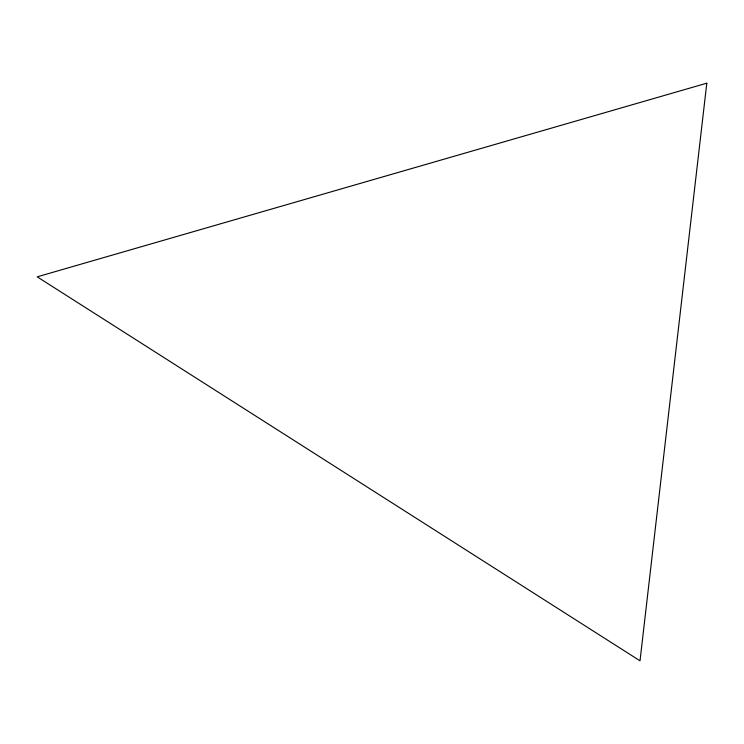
<?xml version="1.0" encoding="UTF-8"?>
<svg xmlns="http://www.w3.org/2000/svg" width="744" height="744" viewBox="0 0 744 744"><rect width="100%" height="100%" fill="white"/><g stroke="black" fill="none" stroke-linecap="round" stroke-linejoin="round"><path stroke-width="1.12" d="M706.8 83.189L640.017 660.812L37.2 276.833L706.8 83.189"/></g></svg>
